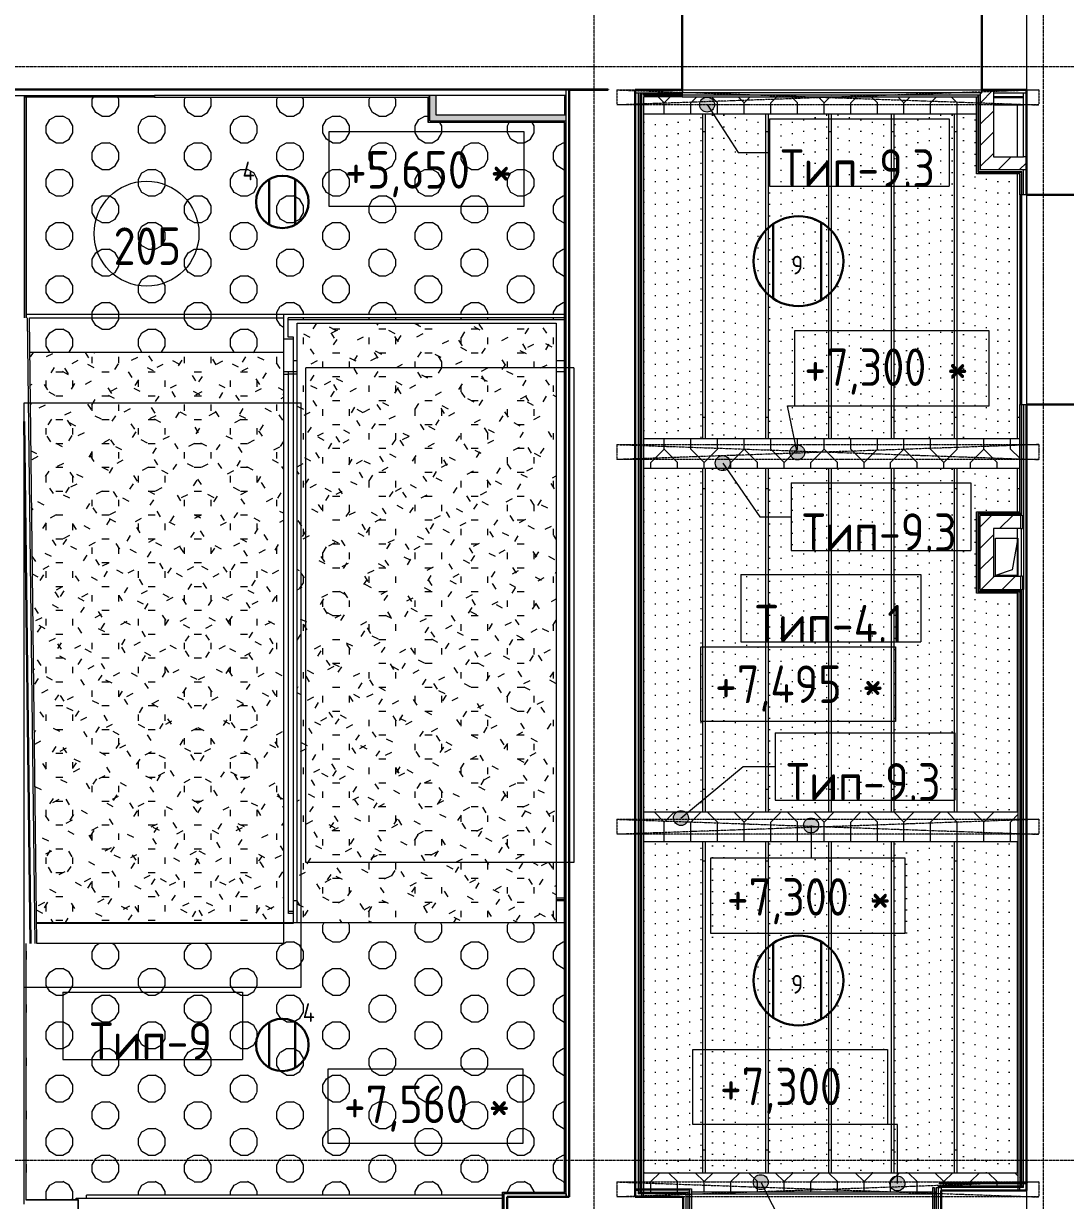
# Model space of a CAD drawing. Header units: millimetres. Extents: x -10474 to 67905, y -3824 to 44223.
# Drawn here: x 42040 to 48995, y 12676 to 20531 of the extents above; entities that cross this region are included whole.
import ezdxf

# ---------------------------------------------------------------- set-up
doc = ezdxf.new("R2010")
doc.units = ezdxf.units.MM
for name, pattern in [('ADSK_Линия сетки', [25, 20, -2.5, 0, -2.5]), ('ADSK_Сверху', [4.5, 3, -1.5]), ('ADSK_Штрих_ш3 п1_5', [4.5, 3, -1.5]), ('ADSK_Штрихпунктирная 2 точки_ш15 п1_5 п1_5 п1_5', [19.5, 15, -1.5, 0, -1.5, 0, -1.5])]:
    doc.linetypes.add(name, pattern=pattern)
for name, color, linetype, lineweight in [('Аннотация', 7, 'Continuous', 20), ('Каркас', 7, 'Continuous', 18), ('Лестницы', 7, 'Continuous', 9), ('Марки', 7, 'Continuous', 20), ('Марки помещений', 7, 'Continuous', 20), ('Обобщенные модели', 7, 'Continuous', 18), ('Оси', 7, 'Continuous', 9), ('Отметки', 7, 'Continuous', 9), ('Перекрытие', 7, 'Continuous', 18), ('Потолки', 7, 'Continuous', 9), ('Потолки штриховка', 7, 'Continuous', 9), ('Стены внутренние', 7, 'Continuous', 18), ('Стены наружные', 7, 'Continuous', 18), ('Стены несущие', 7, 'Continuous', 30), ('Стены отделка', 7, 'Continuous', 30), ('Стены штриховка', 7, 'Continuous', 9)]:
    doc.layers.add(name, color=color, linetype=linetype, lineweight=lineweight)
doc.layers.add('Линии', color=7, linetype='Continuous', lineweight=9, true_color=0x00a600)
doc.styles.add('GOST Common_1', font='GOST_Common.ttf', dxfattribs={"width": 0.9, "height": 250})
doc.styles.add('GOST Common_2', font='GOST_Common.ttf', dxfattribs={"width": 0.9, "height": 250})
doc.styles.add('GOST Common_4', font='GOST_Common.ttf', dxfattribs={"width": 0.9, "height": 125})
doc.styles.add('GOST Common_B', font='', dxfattribs={"width": 0.9, "height": 250})
doc.styles.get('GOST Common_B').set_extended_font_data('GOST Common', bold=True)
pattern_1 = [(0, (65.08, 0), (0, 177.8), [47.641, -260.317]), (60, (153.98, 23.82), (-153.9793, 88.9), [47.641, -260.317]), (120, (177.8, 112.72), (-153.9793, -88.9), [47.641, -260.317]), (30, (112.72, 0), (-0.0002, 355.6003), [47.641, -307.959]), (30, (23.82, 153.98), (-0.0002, 355.6003), [47.641, -307.959]), (150, (65.08, 0), (-307.9588, -177.8003), [47.641, -307.959]), (150, (153.98, 153.98), (-307.9588, -177.8003), [47.641, -307.959]), (90, (177.8, 65.08), (-307.959, 177.8), [47.641, -307.959]), (90, (0, 65.08), (-307.959, 177.8), [47.641, -307.959])]
pattern_2 = [(90, (88.9, 88.9), (-88.9, 266.7), [177.8, -355.6]), (135, (177.8, 0), (-266.7002, -266.7002), [125.724, -251.447]), (45, (177.8, 0), (-266.7002, 266.7002), [125.724, -251.447]), (45, (88.9, 266.7), (-266.7002, 266.7002), [125.724, -251.447]), (135, (266.7, 266.7), (-266.7002, -266.7002), [125.724, -251.447])]
pattern_3 = [(45, (0, 0), (-70.71068, 70.71068), [])]

# ---------------------------------------------------------------- blocks, each defined once
blk = doc.blocks.new('Типовая двутавровая балка _АСТО 20-93_ Балки - 100х200Н Б-12-V18-План потолков 2-го этажа')
at = {"layer": 'Каркас'}
for p, q in [((1296.8, 3.5), (1095.9, 3.5)), ((1296.8, -3.5), (1095.9, -3.5))]:
    blk.add_line(p, q, dxfattribs=at)
at = {"layer": 'Каркас', "color": 8, "linetype": 'ADSK_Штрих_ш3 п1_5', "lineweight": 9, "true_color": 0x808080}
blk.add_line((1095.9, -50), (1296.8, -50), dxfattribs=at)
blk = doc.blocks.new('Типовая двутавровая балка _АСТО 20-93_ Балки - 100х200Н Б-12-V19-План потолков 2-го этажа')
at = {"layer": 'Каркас', "color": 8, "linetype": 'ADSK_Штрих_ш3 п1_5', "lineweight": 9, "true_color": 0x808080}
for p, q in [((-942.8, -50), (-929.8, -50)), ((-919.8, -50), (691.8, -50)), ((701.8, -50), (715, -50))]:
    blk.add_line(p, q, dxfattribs=at)
blk = doc.blocks.new('GM_Отверстие прямоугольное _в плите_ - Отверстие-V26-План потолков 2-го этажа')
at = {"layer": 'Обобщенные модели'}
for p, q in [((-75, -125), (-75, 125)), ((-75, 125), (75, 125)), ((-75, -125), (-75, 125)), ((-75, 125), (-69.6, 125)), ((-75, -125), (-37.5, 87.5)), ((-37.5, 87.5), (75, 125)), ((75, 125), (75, -125)), ((75, -125), (-75, -125)), ((-69.6, -125), (-75, -125))]:
    blk.add_line(p, q, dxfattribs=at)
blk = doc.blocks.new('ADSK_Марка_Помещение_ОдноЗначение - Номер-159740-План потолков 2-го этажа')
at = {"layer": 'Марки помещений'}
blk.add_circle((0, 0), 3.5, dxfattribs=at)
blk = doc.blocks.new('ADSK_Марка_Потолок - ADSK_Марка и Смещение от уровня-155896-План потолков 2-го этажа')
at = {"layer": 'Марки'}
for p, q in [((-6, 4.5), (-6, 0)), ((-6, 4.5), (6, 4.5)), ((6, 4.5), (6, 0)), ((-6, 0), (6, 0))]:
    blk.add_line(p, q, dxfattribs=at)
blk = doc.blocks.new('Высотные отметки - Рамка-12095-План потолков 2-го этажа')
at = {"layer": 'Аннотация'}
for p, q in [((-6.5, 0), (-6.5, 5)), ((-6.5, 5), (6.5, 5)), ((6.5, 5), (6.5, 0)), ((6.5, 0), (-6.5, 0))]:
    blk.add_line(p, q, dxfattribs=at)

msp = doc.modelspace()

# ---------------------------------------------------------------- hatches: boundary and pattern name
at = {"layer": 'Марки'}
h = msp.add_hatch(color=256, dxfattribs=at)
edge = h.paths.add_edge_path()
edge.add_arc((46602.875, 19990.362), 50, 0, 360)
h = msp.add_hatch(color=256, dxfattribs=at)
edge = h.paths.add_edge_path()
edge.add_arc((46707.439, 17597.41), 50, 0, 360)
h = msp.add_hatch(color=256, dxfattribs=at)
edge = h.paths.add_edge_path()
edge.add_arc((46428.463, 15228.8), 50, 0, 360)
h = msp.add_hatch(color=256, dxfattribs=at)
edge = h.paths.add_edge_path()
edge.add_arc((46961.202, 12798.517), 50, 0, 360)
at = {"layer": 'Отметки'}
h = msp.add_hatch(color=256, dxfattribs=at)
edge = h.paths.add_edge_path()
edge.add_arc((47205.213, 17669.418), 50, 0, 360)
h = msp.add_hatch(color=256, dxfattribs=at)
edge = h.paths.add_edge_path()
edge.add_arc((47297.365, 15178.915), 50, 0, 360)
h = msp.add_hatch(color=256, dxfattribs=at)
edge = h.paths.add_edge_path()
edge.add_arc((47873.158, 12789.98), 50, 0, 360)
at = {"layer": 'Потолки штриховка', "lineweight": 18}
h = msp.add_hatch(dxfattribs=at)
h.set_pattern_fill('FP_36', color=256, style=0, pattern_type=2)
h.set_pattern_definition(pattern_1)
h.paths.add_polyline_path([(42226.435, 18335.869), (43775, 18335.869), (43775, 18567.785), (42078.739, 18567.609), (42081.506, 18335.869), (42128.604, 18335.869)])
h.paths.add_polyline_path([(45465.947, 18553.901), (45651.189, 18553.901), (45651.189, 18567.785), (43805.613, 18567.785), (43805.613, 18553.901), (45201.223, 18553.901)])
h.paths.add_polyline_path([(43865.613, 18590.349), (45651.189, 18590.349), (45651.189, 19869.818), (44741.22, 19869.818), (44741.22, 20039.318), (42057, 20039.318), (42057, 18590.349), (43775, 18590.349)])
h = msp.add_hatch(dxfattribs=at)
h.set_pattern_fill('FP_48', color=256, style=0, pattern_type=2)
h.set_pattern_definition(pattern_2)
h.paths.add_polyline_path([(48252.62, 19926.15), (48401.064, 19926.15), (48401.064, 20043.15), (46178.189, 20043.15), (46178.189, 19926.15), (48092.161, 19926.15)])
h.paths.add_polyline_path([(48411.064, 19926.15), (48414.064, 19926.15), (48414.064, 20056.15), (46178.189, 20056.15), (46178.189, 20053.15), (48411.064, 20053.15), (48411.064, 19988.15)])
h.paths.add_polyline_path([(46155.189, 19926.15), (46168.189, 19926.15), (46168.189, 20056.15), (46155.189, 20056.15), (46155.189, 19985.794)])
h = msp.add_hatch(dxfattribs=at)
h.set_pattern_fill('FP_28', color=256, style=0, pattern_type=2)
h.set_pattern_definition([(0, (0, 762), (762, 76.2), [7.62, -373.38, 7.62, -373.38]), (0, (76.2, 91.44), (762, 76.2), [7.62, -220.98, 7.62, -525.78]), (0, (152.4, 106.68), (762, 76.2), [7.62, -68.58, 7.62, -678.18]), (0, (457.2, 60.96), (762, 76.2), [7.62, -220.98, 7.62, -525.78]), (0, (533.4, 45.72), (762, 76.2), [7.62, -68.58, 7.62, -678.18])])
h.paths.add_polyline_path([(46155.189, 12861.671), (46168.189, 12861.671), (46168.189, 15070.342), (46155.189, 15070.342), (46155.189, 12939.108)])
h.paths.add_polyline_path([(46178.189, 12861.671), (48680, 12861.671), (48680, 15070.342), (46178.189, 15070.342), (46178.189, 12939.108)])
h.paths.add_polyline_path([(48690, 12861.671), (48703, 12861.671), (48703, 15070.342), (48690, 15070.342), (48690, 12939.108)])
h.paths.add_polyline_path([(47012.62, 15270.342), (48680, 15270.342), (48680, 16729.15), (48401.064, 16729.15), (48401.064, 17273.15), (48690, 17273.15), (48690, 17561.342), (46178.189, 17561.342), (46178.189, 15270.342), (46992.62, 15270.342)])
h.paths.add_polyline_path([(48703, 16742.15), (48705, 16744.15), (48703, 16744.15)])
h.paths.add_polyline_path([(48690, 15270.342), (48703, 15270.342), (48703, 16742.15), (48416.064, 16742.15), (48416.064, 16744.15), (48414.064, 16744.15), (48414.064, 17258.15), (48416.064, 17258.15), (48416.325, 17260.15), (48703, 17260.15), (48703, 17561.342), (48700, 17561.342), (48700, 17263.15), (48411.064, 17263.15), (48411.064, 16739.15), (48690, 16739.15), (48690, 15353.054)])
h.paths.add_polyline_path([(46155.189, 15270.342), (46168.189, 15270.342), (46168.189, 17561.342), (46155.189, 17561.342), (46155.189, 15491.834)])
h.paths.add_polyline_path([(48705, 17258.15), (48705, 17260.15), (48703, 17260.15), (48704.973, 17258.178)])
h.paths.add_polyline_path([(47432.62, 17761.342), (48690, 17761.342), (48690, 19529.15), (48401.064, 19529.15), (48401.064, 19926.15), (46178.189, 19926.15), (46178.189, 17761.342), (47412.62, 17761.342)])
h.paths.add_polyline_path([(46155.189, 17761.342), (46168.189, 17761.342), (46168.189, 19926.15), (46155.189, 19926.15), (46155.189, 18555.106)])
h.paths.add_polyline_path([(48700, 17761.342), (48703, 17761.342), (48703, 19542.15), (48414.064, 19542.15), (48414.064, 19926.15), (48411.064, 19926.15), (48411.064, 19539.15), (48700, 19539.15), (48700, 17802.597)])
h = msp.add_hatch(dxfattribs=at)
h.set_pattern_fill('FP_36', color=256, style=0, pattern_type=2)
h.set_pattern_definition(pattern_1)
h.paths.add_polyline_path([(43484.887, 18567.785), (43775, 18567.785), (43775, 18590.349), (42057, 18590.349), (42057, 18567.785), (42310.286, 18567.785)])
h = msp.add_hatch(dxfattribs=at)
h.set_pattern_fill('FP_40', color=256, style=0, pattern_type=2)
h.set_pattern_definition([(0, (65.08, 4304.58), (0, 159.423), [47.641, -260.317]), (57.222, (153.98, 4325.94), (-136.28466, 107.19226), [44, -240.42]), (122.778, (177.8, 4405.65), (-136.28466, -107.19226), [44, -240.42]), (27.37, (112.72, 4304.58), (47.6087, 343.4933), [46.459, -300.318]), (27.37, (23.82, 4442.64), (47.6087, 343.4933), [46.459, -300.318]), (152.63, (65.08, 4304.58), (-260.3488, -184.0678), [46.459, -300.318]), (152.63, (153.98, 4442.64), (-260.3488, -184.0678), [46.459, -300.318]), (90, (177.8, 4362.93), (-307.959, 159.423), [42.717, -276.128]), (90, (0, 4362.93), (-307.959, 159.423), [42.717, -276.128])])
h.paths.add_polyline_path([(45236.396, 14531.183), (45595.613, 14531.183), (45595.613, 18531.318), (43865.613, 18531.318), (43865.613, 14531.183), (45201.223, 14531.183)])
h = msp.add_hatch(dxfattribs=at)
h.set_pattern_fill('FP_37', color=256, style=0, pattern_type=2)
h.set_pattern_definition([(0, (65.08, 1339.7), (0, 159.119), [47.641, -260.317]), (57.173, (153.98, 1361.01), (-135.96126, 107.48896), [43.941, -240.097]), (122.827, (177.8, 1440.57), (-135.96126, -107.48896), [43.941, -240.097]), (27.325, (112.72, 1339.7), (48.3924, 343.243), [46.441, -300.197]), (27.325, (23.82, 1477.5), (48.3924, 343.243), [46.441, -300.197]), (152.675, (65.08, 1339.7), (-259.5658, -184.1237), [46.441, -300.197]), (152.675, (153.98, 1477.5), (-259.5658, -184.1237), [46.441, -300.197]), (90, (177.8, 1397.94), (-307.959, 159.119), [42.636, -275.603]), (90, (0, 1397.94), (-307.959, 159.119), [42.636, -275.603])])
h.paths.add_polyline_path([(42126.923, 14531.183), (43775, 14531.183), (43775, 18335.869), (42081.506, 18335.869), (42126.604, 14557.904)])
h = msp.add_hatch(dxfattribs=at)
h.set_pattern_fill('FP_48', color=256, style=0, pattern_type=2)
h.set_pattern_definition(pattern_2)
h.paths.add_polyline_path([(48171.875, 17561.342), (48690, 17561.342), (48690, 17761.342), (46178.189, 17761.342), (46178.189, 17561.342), (48092.161, 17561.342)])
h.paths.add_polyline_path([(46155.189, 17561.342), (46168.189, 17561.342), (46168.189, 17761.342), (46155.189, 17761.342), (46155.189, 17606.836)])
h.paths.add_polyline_path([(48700, 17561.342), (48703, 17561.342), (48703, 17761.342), (48700, 17761.342), (48700, 17592.487)])
h = msp.add_hatch(dxfattribs=at)
h.set_pattern_fill('FP_48', color=256, style=0, pattern_type=2)
h.set_pattern_definition(pattern_2)
h.paths.add_polyline_path([(48092.161, 15070.342), (48680, 15070.342), (48680, 15270.342), (46178.189, 15270.342), (46178.189, 15070.342), (47861.863, 15070.342)])
h.paths.add_polyline_path([(48703, 15070.342), (48703, 15270.342), (48690, 15270.342), (48690, 15070.342)])
h.paths.add_polyline_path([(46155.189, 15070.342), (46168.189, 15070.342), (46168.189, 15270.342), (46155.189, 15270.342), (46155.189, 15120.342)])
h = msp.add_hatch(dxfattribs=at)
h.set_pattern_fill('FP_36', color=256, style=0, pattern_type=2)
h.set_pattern_definition(pattern_1)
h.paths.add_polyline_path([(42057, 12682.656), (42392.063, 12682.656), (42392.063, 12690.656), (42460, 12690.656), (42460, 12710.656), (45236.396, 12710.656), (45236.396, 12731.671), (45651.189, 12731.671), (45651.189, 14531.183), (42126.923, 14531.183), (42126.969, 14527.319), (43775, 14527.319), (43775, 14390.349), (42057, 14390.349), (42057, 12694.246)])
h = msp.add_hatch(dxfattribs=at)
h.set_pattern_fill('FP_48', color=256, style=0, pattern_type=2)
h.set_pattern_definition(pattern_2)
h.paths.add_polyline_path([(46443.396, 12731.671), (46488.396, 12731.762), (46488.396, 12744.671), (46178.189, 12744.671), (46178.189, 12731.671), (46285.325, 12731.671)])
h.paths.add_polyline_path([(46168.189, 12731.671), (46168.189, 12744.671), (46155.189, 12744.671), (46155.189, 12731.671), (46162.432, 12731.671)])
h.paths.add_polyline_path([(48120, 12731.671), (48133, 12731.671), (48133, 12761.921), (48145, 12761.921), (48145, 12773.921), (48680, 12773.921), (48680, 12786.921), (48155, 12786.921), (48155, 12796.921), (48680, 12796.921), (48680, 12861.671), (46178.189, 12861.671), (46178.189, 12754.671), (46498.396, 12754.671), (46498.396, 12731.671), (48110, 12731.671), (48110, 12761.921), (48120, 12761.921), (48120, 12741.342)])
h.paths.add_polyline_path([(46168.189, 12754.671), (46168.189, 12861.671), (46155.189, 12861.671), (46155.189, 12754.671)])
h.paths.add_polyline_path([(48690, 12773.921), (48703, 12773.921), (48703, 12786.921), (48690, 12786.921), (48690, 12783.176)])
h.paths.add_polyline_path([(48703, 12796.921), (48703, 12861.671), (48690, 12861.671), (48690, 12796.921)])
at = {"layer": 'Стены внутренние'}
for points in [[(44761.153, 19921.818), (44793.22, 19921.818), (44793.22, 20051.318), (44753.22, 20050.457), (44753.22, 19921.818)], [(45462.853, 19881.818), (45657.637, 19881.818), (45657.637, 19921.818), (44753.22, 19921.818), (44753.22, 19881.818), (45201.223, 19881.818)], [(45659.273, 19881.818), (45663.189, 19881.818), (45663.189, 19921.818), (45657.637, 19921.818), (45657.637, 19881.818)]]:
    msp.add_hatch(color=256, dxfattribs=at).paths.add_polyline_path(points)
at = {"layer": 'Стены внутренние', "lineweight": 9, "true_color": 0x005b00}
h = msp.add_hatch(dxfattribs=at)
h.set_pattern_fill('FP_5', color=98, style=0, pattern_type=2)
h.set_pattern_definition(pattern_3)
h.paths.add_polyline_path([(48426.064, 19554.15), (48514.064, 19554.15), (48514.064, 20088.15), (48437.5, 20088.15), (48437.5, 20068.15), (48426.064, 20068.15), (48426.064, 19576.197)])
h = msp.add_hatch(dxfattribs=at)
h.set_pattern_fill('FP_5', color=98, style=0, pattern_type=2)
h.set_pattern_definition(pattern_3)
h.paths.add_polyline_path([(48735, 19554.15), (48735, 19642.15), (48514.064, 19642.15), (48514.064, 19554.15), (48734.262, 19554.15)])
h = msp.add_hatch(dxfattribs=at)
h.set_pattern_fill('FP_5', color=98, style=0, pattern_type=2)
h.set_pattern_definition(pattern_3)
h.paths.add_polyline_path([(48514.064, 16754.15), (48514.064, 17248.15), (48426.064, 17248.15), (48426.064, 16754.15), (48453.528, 16754.15)])
h = msp.add_hatch(dxfattribs=at)
h.set_pattern_fill('FP_5', color=98, style=0, pattern_type=2)
h.set_pattern_definition(pattern_3)
h.paths.add_polyline_path([(48672.62, 17160.15), (48695, 17160.15), (48695, 17248.15), (48514.064, 17248.15), (48514.064, 17160.15)])
h = msp.add_hatch(dxfattribs=at)
h.set_pattern_fill('FP_5', color=98, style=0, pattern_type=2)
h.set_pattern_definition(pattern_3)
h.paths.add_polyline_path([(48695, 16754.15), (48695, 16842.15), (48514.064, 16842.15), (48514.064, 16754.15), (48687.096, 16754.15)])

# ---------------------------------------------------------------- linework, layer by layer
at = {"layer": 'Каркас', "color": 8, "linetype": 'ADSK_Штрих_ш3 п1_5', "lineweight": 9, "true_color": 0x808080}
for p, q in [((48672.62, 19988.15), (48672.62, 19642.15)), ((46572.62, 19926.15), (46572.62, 17761.342)), ((46592.62, 17761.342), (46592.62, 19926.15)), ((46992.62, 19926.15), (46992.62, 17761.342)), ((47012.62, 17761.342), (47012.62, 19926.15)), ((47412.62, 19926.15), (47412.62, 17761.342)), ((47432.62, 17761.342), (47432.62, 19926.15)), ((47832.62, 19926.15), (47832.62, 17761.342)), ((47852.62, 17761.342), (47852.62, 19926.15)), ((48252.62, 19926.15), (48252.62, 17761.342)), ((48272.62, 17761.342), (48272.62, 19926.15)), ((48672.62, 19542.15), (48672.62, 19539.15)), ((48672.62, 19529.15), (48672.62, 17761.342)), ((46572.62, 17561.342), (46572.62, 15270.342)), ((46592.62, 15270.342), (46592.62, 17561.342)), ((46992.62, 17561.342), (46992.62, 15270.342)), ((47012.62, 15270.342), (47012.62, 17561.342)), ((47412.62, 17561.342), (47412.62, 15270.342)), ((47432.62, 15270.342), (47432.62, 17561.342)), ((47832.62, 17561.342), (47832.62, 15270.342)), ((47852.62, 15270.342), (47852.62, 17561.342)), ((48252.62, 17561.342), (48252.62, 15270.342)), ((48272.62, 15270.342), (48272.62, 17561.342)), ((48672.62, 17561.342), (48672.62, 17273.15)), ((48672.62, 17263.15), (48672.62, 17259.939)), ((48672.62, 17160.15), (48672.62, 16842.15)), ((48672.62, 16742.362), (48672.62, 16739.15)), ((48672.62, 16729.15), (48672.62, 15270.342)), ((46572.62, 15070.342), (46572.62, 12861.671)), ((46592.62, 12861.671), (46592.62, 15070.342)), ((46992.62, 15070.342), (46992.62, 12861.671)), ((47012.62, 12861.671), (47012.62, 15070.342)), ((47412.62, 15070.342), (47412.62, 12861.671)), ((47432.62, 12861.671), (47432.62, 15070.342)), ((47832.62, 15070.342), (47832.62, 12861.671)), ((47852.62, 12861.671), (47852.62, 15070.342)), ((48252.62, 15070.342), (48252.62, 12861.671)), ((48272.62, 12861.671), (48272.62, 15070.342)), ((48672.62, 15070.342), (48672.62, 12861.671))]:
    msp.add_line(p, q, dxfattribs=at)
at = {"layer": 'Лестницы', "linetype": 'ADSK_Сверху'}
for p, q in [((43775, 18427.319), (43842.576, 18427.319)), ((43842.576, 14527.319), (43842.576, 18399.123)), ((45713.189, 18232.81), (43923.189, 18232.81)), ((43923.189, 18232.81), (43923.189, 14932.81)), ((45713.189, 18232.81), (45713.189, 14932.81)), ((43775, 18191.006), (43805.613, 18191.006)), ((43805.613, 18206.006), (43805.613, 14606.006)), ((43865.613, 18191.006), (43805.613, 18191.006)), ((43805.613, 18191.006), (43805.613, 14591.006)), ((42045, 18000.763), (43892.576, 18000.763)), ((42045, 14100.763), (42045, 18000.763)), ((43892.576, 14100.763), (43892.576, 18000.763)), ((45713.189, 14932.81), (43923.189, 14932.81)), ((45651.189, 14694.262), (45595.613, 14694.262)), ((43842.576, 14606.006), (43805.613, 14606.006)), ((43842.576, 14591.006), (43805.613, 14591.006)), ((43775, 14527.319), (43842.576, 14527.319)), ((42045, 14100.763), (43892.576, 14100.763))]:
    msp.add_line(p, q, dxfattribs=at)
at = {"layer": 'Линии', "color": 7, "linetype": 'ADSK_Штрихпунктирная 2 точки_ш15 п1_5 п1_5 п1_5'}
for p, q in [((45999.987, 20088.15), (48818.164, 20088.15)), ((45999.987, 20088.15), (45999.987, 19988.15)), ((45999.987, 20088.15), (48818.164, 19988.15)), ((48818.164, 20088.15), (45999.987, 19988.15)), ((48818.164, 20088.15), (48818.164, 19988.15)), ((48818.164, 19988.15), (45999.987, 19988.15)), ((45999.987, 17721.342), (48818.164, 17721.342)), ((45999.987, 17721.342), (45999.987, 17621.342)), ((45999.987, 17721.342), (48818.164, 17621.342)), ((48818.164, 17721.342), (45999.987, 17621.342)), ((48818.164, 17721.342), (48818.164, 17621.342)), ((48818.164, 17621.342), (45999.987, 17621.342)), ((45999.987, 15220.342), (48818.164, 15220.342)), ((45999.987, 15220.342), (45999.987, 15120.342)), ((45999.987, 15220.342), (48818.164, 15120.342)), ((48818.164, 15220.342), (45999.987, 15120.342)), ((48818.164, 15220.342), (48818.164, 15120.342)), ((48818.164, 15120.342), (45999.987, 15120.342)), ((45999.987, 12799.671), (48818.164, 12799.671)), ((45999.987, 12799.671), (45999.987, 12699.671)), ((45999.987, 12799.671), (48818.164, 12699.671)), ((48818.164, 12799.671), (45999.987, 12699.671)), ((48818.164, 12799.671), (48818.164, 12699.671)), ((48818.164, 12699.671), (45999.987, 12699.671))]:
    msp.add_line(p, q, dxfattribs=at)
at = {"layer": 'Линии', "color": 1, "lineweight": 30, "true_color": 0xff0000}
for p, q in [((43679.094, 19189.669), (43679.094, 19491.725)), ((43854.094, 19188.624), (43854.094, 19492.77)), ((47044.092, 19192.983), (47044.092, 18696.602)), ((47364.092, 18685.841), (47364.092, 19203.745)), ((43679.094, 13563.261), (43679.094, 13865.318)), ((43854.094, 13562.216), (43854.094, 13866.363))]:
    msp.add_line(p, q, dxfattribs=at)
at = {"layer": 'Линии', "color": 5, "lineweight": 30, "true_color": 0x0000ff}
for p, q in [((47044.092, 14392.983), (47044.092, 13896.602)), ((47364.092, 13885.841), (47364.092, 14403.745))]:
    msp.add_line(p, q, dxfattribs=at)
at = {"layer": 'Линии', "color": 1, "lineweight": 30, "true_color": 0xff0000}
for centre, radius in [((43767.499, 19340.697), 175), ((47212.62, 18944.793), 300), ((43767.499, 13714.289), 175)]:
    msp.add_circle(centre, radius, dxfattribs=at)
at = {"layer": 'Линии', "color": 5, "lineweight": 30, "true_color": 0x0000ff}
msp.add_circle((47212.62, 14144.793), 300, dxfattribs=at)
at = {"layer": 'Марки'}
for p, q in [((46602.875, 19990.362), (46811.225, 19669.823)), ((46811.225, 19669.823), (47019.576, 19669.823)), ((46707.439, 17597.41), (46955.693, 17240.012)), ((46955.693, 17240.012), (47164.044, 17240.012)), ((46428.463, 15228.8), (46844.695, 15573.379)), ((46844.695, 15573.379), (47057.521, 15573.379)), ((46961.202, 12798.517), (47419.137, 11909.46))]:
    msp.add_line(p, q, dxfattribs=at)
for centre in [(46602.875, 19990.362), (46707.439, 17597.41), (46428.463, 15228.8), (46961.202, 12798.517)]:
    msp.add_circle(centre, 50, dxfattribs=at)
at = {"layer": 'Оси', "linetype": 'ADSK_Линия сетки'}
for p, q in [((45849.565, -3024.361), (45849.565, 44222.998)), ((48849.565, -3024.361), (48849.565, 44222.998)), ((-9674.401, 20245), (56004.853, 20245)), ((-9674.401, 12945), (56004.853, 12945))]:
    msp.add_line(p, q, dxfattribs=at)
at = {"layer": 'Отметки', "lineweight": 20}
for p, q in [((47139.24, 17980.811), (47835.778, 17980.811)), ((47205.213, 17669.418), (47139.24, 17980.811)), ((47297.365, 15178.915), (47297.365, 14960.375)), ((47297.365, 14960.375), (47275.371, 14960.375)), ((47873.158, 13184.347), (47158.289, 13184.347)), ((47873.158, 12789.98), (47873.158, 13184.347))]:
    msp.add_line(p, q, dxfattribs=at)
at = {"layer": 'Отметки'}
for centre in [(47205.213, 17669.418), (47297.365, 15178.915), (47873.158, 12789.98)]:
    msp.add_circle(centre, 50, dxfattribs=at)
at = {"layer": 'Перекрытие'}
for p, q in [((43805.613, 18437.319), (43805.613, 18553.901)), ((43842.576, 18437.319), (43805.613, 18437.319)), ((43842.576, 18279.262), (43842.576, 18437.319)), ((43865.613, 18279.262), (43842.576, 18279.262)), ((45651.189, 18279.262), (45595.613, 18279.262)), ((43865.613, 18206.006), (43775, 18206.006)), ((45651.189, 18206.006), (45595.613, 18206.006)), ((43842.576, 14531.183), (43842.576, 14679.262)), ((43842.576, 14679.262), (43865.613, 14679.262)), ((45595.613, 14684.262), (45651.189, 14684.262)), ((45595.613, 14679.262), (45651.189, 14679.262)), ((42126.969, 14527.319), (43775, 14527.319)), ((43775, 14527.319), (43775, 14390.349)), ((43775, 14390.349), (42128.604, 14390.349))]:
    msp.add_line(p, q, dxfattribs=at)
at = {"layer": 'Потолки'}
for p, q in [((46168.189, 19926.15), (46155.153, 19926.15)), ((48401.064, 19926.15), (46178.029, 19926.15)), ((48414.064, 19926.15), (48411.064, 19926.15)), ((46168.189, 19809.325), (46155.122, 19809.325)), ((46592.62, 19809.325), (46572.62, 19809.325)), ((47012.62, 19809.325), (46992.62, 19809.325)), ((47432.62, 19809.325), (47412.62, 19809.325)), ((47852.62, 19809.325), (47832.62, 19809.325)), ((48272.62, 19809.325), (48252.62, 19809.325)), ((48414.064, 19542.15), (48414.064, 19544.15)), ((48703, 19542.15), (48414.064, 19542.15)), ((45651.189, 18590.349), (42057, 18590.349)), ((42078.737, 18567.785), (43775, 18567.785)), ((43775, 18590.349), (43775, 14531.183)), ((43805.613, 18553.901), (43805.613, 18567.785)), ((45651.189, 18567.785), (43805.613, 18567.785)), ((45651.189, 18553.901), (43805.613, 18553.901)), ((43865.613, 14531.183), (43865.613, 18531.318)), ((43865.613, 18531.318), (45595.613, 18531.318)), ((45595.613, 18531.318), (45595.613, 14531.183)), ((43775, 18335.869), (42081.506, 18335.869)), ((46157.17, 17761.342), (46157.17, 17904.795)), ((46157.17, 17904.795), (46168.189, 17904.795)), ((46572.62, 17904.795), (46592.62, 17904.795)), ((46992.62, 17904.795), (47012.62, 17904.795)), ((47412.62, 17904.795), (47432.62, 17904.795)), ((47832.62, 17904.795), (47852.62, 17904.795)), ((48252.62, 17904.795), (48272.62, 17904.795)), ((48672.62, 17904.795), (48690, 17904.795)), ((48700, 17904.795), (48703, 17904.795)), ((46155.189, 17761.342), (46168.189, 17761.342)), ((46178.189, 17761.342), (48690, 17761.342)), ((48700, 17761.342), (48703, 17761.342)), ((46168.189, 17561.342), (46155.189, 17561.342)), ((46157.17, 17424.795), (46157.17, 17561.342)), ((48690, 17561.342), (46178.189, 17561.342)), ((48703, 17561.342), (48700, 17561.342)), ((46168.189, 17424.795), (46157.17, 17424.795)), ((46592.62, 17424.795), (46572.62, 17424.795)), ((47012.62, 17424.795), (46992.62, 17424.795)), ((47432.62, 17424.795), (47412.62, 17424.795)), ((47852.62, 17424.795), (47832.62, 17424.795)), ((48272.62, 17424.795), (48252.62, 17424.795)), ((48690, 17424.795), (48672.62, 17424.795)), ((48703, 17424.795), (48700, 17424.795)), ((46157.17, 15270.342), (46157.17, 15420.804)), ((46157.17, 15420.804), (46168.189, 15420.804)), ((46572.62, 15420.804), (46592.62, 15420.804)), ((46992.62, 15420.804), (47012.62, 15420.804)), ((47412.62, 15420.804), (47432.62, 15420.804)), ((47832.62, 15420.804), (47852.62, 15420.804)), ((48252.62, 15420.804), (48272.62, 15420.804)), ((48672.62, 15420.804), (48680, 15420.804)), ((48690, 15420.804), (48703, 15420.804)), ((46155.189, 15270.342), (46168.189, 15270.342)), ((46178.189, 15270.342), (48680, 15270.342)), ((48690, 15270.342), (48703, 15270.342)), ((46168.189, 15070.342), (46155.189, 15070.342)), ((46157.17, 14940.804), (46157.17, 15070.342)), ((48680, 15070.342), (46178.189, 15070.342)), ((48703, 15070.342), (48690, 15070.342)), ((46168.189, 14940.804), (46157.17, 14940.804)), ((46592.62, 14940.804), (46572.62, 14940.804)), ((47012.62, 14940.804), (46992.62, 14940.804)), ((47432.62, 14940.804), (47412.62, 14940.804)), ((47852.62, 14940.804), (47832.62, 14940.804)), ((48272.62, 14940.804), (48252.62, 14940.804)), ((48680, 14940.804), (48672.62, 14940.804)), ((48703, 14940.804), (48690, 14940.804)), ((42126.923, 14531.183), (45651.189, 14531.183)), ((46155.189, 13013.176), (46168.189, 13013.176)), ((46572.62, 13013.176), (46592.62, 13013.176)), ((46992.62, 13013.176), (47012.62, 13013.176)), ((47412.62, 13013.176), (47432.62, 13013.176)), ((47832.62, 13013.176), (47852.62, 13013.176)), ((48252.62, 13013.176), (48272.62, 13013.176)), ((48672.62, 13013.176), (48680, 13013.176)), ((48690, 13013.176), (48703, 13013.176)), ((46155.189, 12861.671), (46168.383, 12861.671)), ((46178.189, 12861.671), (48680, 12861.671)), ((48690, 12861.671), (48703, 12861.671)), ((46488.621, 12731.671), (46473.396, 12731.671)), ((48110, 12731.671), (46498.396, 12731.671)), ((48133.11, 12731.671), (48120, 12731.671))]:
    msp.add_line(p, q, dxfattribs=at)
at = {"layer": 'Стены внутренние'}
for p, q in [((46437.5, 20088.15), (48437.5, 20088.15)), ((48411.064, 20053.15), (46437.5, 20053.15)), ((46437.5, 20043.15), (48401.064, 20043.15)), ((48411.064, 20053.15), (48411.064, 20043.15)), ((48690, 19387.815), (48690, 17987.815)), ((48700, 17987.815), (48700, 19387.815)), ((48735, 19387.815), (48735, 17987.815)), ((48709.096, 17248.15), (48709.096, 17160.15)), ((48695, 17160.15), (48709.096, 17160.15)), ((48699.096, 17160.15), (48699.096, 16842.15)), ((48709.096, 16842.15), (48695, 16842.15)), ((48709.096, 16842.15), (48709.096, 16754.15)), ((42392.063, 12682.656), (42392.063, 12690.656)), ((42392.063, 12690.656), (45236.396, 12690.656)), ((45236.396, 12710.656), (42460, 12710.656)), ((42460, 12690.656), (42460, 12710.656))]:
    msp.add_line(p, q, dxfattribs=at)
at = {"layer": 'Стены наружные'}
for p, q in [((44753.22, 20051.318), (42913.22, 20051.318)), ((42913.22, 20039.318), (44741.22, 20039.318)), ((45651.189, 20045.318), (45651.189, 19921.818)), ((45663.189, 20045.318), (45651.189, 20045.318)), ((48426.064, 20068.15), (46437.5, 20068.15)), ((46437.5, 20056.15), (48414.064, 20056.15)), ((48703, 19387.815), (48703, 17987.815))]:
    msp.add_line(p, q, dxfattribs=at)
at = {"layer": 'Стены несущие'}
for p, q in [((46437.5, 20598.15), (46437.5, 20088.15)), ((48437.5, 20088.15), (48437.5, 20598.15)), ((41965, 20091.318), (45941.854, 20091.318)), ((45683.189, 12699.671), (45683.189, 20088.15)), ((45683.189, 20088.15), (45941.854, 20088.15)), ((45941.854, 20088.15), (45941.854, 20091.318)), ((46437.5, 20088.15), (46123.189, 20088.15)), ((46123.189, 20088.15), (46123.189, 12699.671)), ((48735, 20088.15), (48437.5, 20088.15)), ((48735, 19387.815), (48735, 20088.15)), ((49115, 19387.815), (48735, 19387.815)), ((48735, 12741.921), (48735, 17987.815)), ((48735, 17987.815), (49115, 17987.815)), ((42086.601, 14390.349), (42045, 17875.339)), ((48165, 12231.921), (48165, 12741.921)), ((48165, 12741.921), (48735, 12741.921)), ((45268.396, 12219.671), (45268.396, 12699.671)), ((45268.396, 12699.671), (45683.189, 12699.671)), ((46123.189, 12699.671), (46443.396, 12699.671)), ((46443.396, 12699.671), (46443.396, 12219.671))]:
    msp.add_line(p, q, dxfattribs=at)
at = {"layer": 'Стены отделка', "lineweight": 9}
for p, q in [((41965, 20051.318), (42913.22, 20051.318)), ((42045, 20051.318), (42045, 18567.785)), ((42913.22, 20039.318), (42057, 20039.318)), ((42057, 20039.318), (42057, 18567.785)), ((42913.22, 20051.318), (42913.22, 20039.318)), ((44741.22, 19869.818), (44741.22, 20039.318)), ((44753.22, 20039.318), (44741.22, 20039.318)), ((45663.189, 20051.318), (44753.22, 20051.318)), ((44753.22, 19881.818), (44753.22, 20051.318)), ((44793.22, 20051.318), (44793.22, 19921.818)), ((45663.189, 12699.671), (45663.189, 20091.318)), ((45663.189, 20091.318), (45683.189, 20091.318)), ((45683.189, 20091.318), (45683.189, 20088.15)), ((46123.189, 20068.15), (46153.189, 20068.15)), ((46155.189, 20056.15), (46155.189, 12719.671)), ((46168.189, 20056.15), (46155.189, 20056.15)), ((46168.189, 12719.671), (46168.189, 20056.15)), ((46437.5, 20056.15), (46178.189, 20056.15)), ((46178.189, 20056.15), (46178.189, 20053.15)), ((46178.189, 20053.15), (46437.5, 20053.15)), ((46178.189, 20043.15), (46178.189, 12719.671)), ((46437.5, 20043.15), (46178.189, 20043.15)), ((46437.5, 20088.15), (46437.5, 20056.15)), ((46437.5, 20053.15), (46437.5, 20043.15)), ((48401.064, 19529.15), (48401.064, 20043.15)), ((48401.064, 20043.15), (48411.064, 20043.15)), ((48411.064, 20043.15), (48411.064, 19539.15)), ((48414.064, 19544.15), (48414.064, 20056.15)), ((48414.064, 20056.15), (48426.064, 20056.15)), ((48426.064, 20068.15), (48437.5, 20068.15)), ((48426.064, 20068.15), (48426.064, 19554.15)), ((48437.5, 20068.15), (48437.5, 20088.15)), ((48514.064, 20068.15), (48735, 20068.15)), ((48514.064, 20068.15), (48514.064, 19642.15)), ((48715, 19642.15), (48715, 20068.15)), ((44753.22, 19881.818), (45663.189, 19881.818)), ((44793.22, 19921.818), (45663.189, 19921.818)), ((45651.189, 19869.818), (44741.22, 19869.818)), ((45651.189, 12731.671), (45651.189, 19869.818)), ((48514.064, 19642.15), (48715, 19642.15)), ((48690, 19529.15), (48401.064, 19529.15)), ((48411.064, 19539.15), (48700, 19539.15)), ((48715, 19554.15), (48426.064, 19554.15)), ((48690, 19387.815), (48690, 19529.15)), ((48700, 19539.15), (48700, 19387.815)), ((48703, 19387.815), (48703, 19542.15)), ((48700, 19387.815), (48690, 19387.815)), ((48735, 19387.815), (48703, 19387.815)), ((42116.603, 14390.349), (42066.736, 18567.785)), ((42128.604, 14390.349), (42078.737, 18567.785)), ((48690, 17273.15), (48690, 17987.815)), ((48690, 17987.815), (48700, 17987.815)), ((48700, 17987.815), (48700, 17263.15)), ((48703, 17987.815), (48735, 17987.815)), ((48703, 17260.15), (48703, 17987.815)), ((48401.064, 17273.15), (48690, 17273.15)), ((48401.064, 16729.15), (48401.064, 17273.15)), ((48700, 17263.15), (48411.064, 17263.15)), ((48411.064, 17263.15), (48411.064, 16739.15)), ((48414.064, 16744.15), (48414.064, 17258.15)), ((48416.064, 17260.15), (48703, 17260.15)), ((48426.064, 16754.15), (48426.064, 17248.15)), ((48715, 17248.15), (48426.064, 17248.15)), ((48695, 17248.15), (48695, 17160.15)), ((48715, 17260.15), (48715, 16754.15)), ((48514.064, 17160.15), (48514.064, 16842.15)), ((48695, 17160.15), (48514.064, 17160.15)), ((48514.064, 16842.15), (48695, 16842.15)), ((48695, 16842.15), (48695, 16754.15)), ((48411.064, 16739.15), (48690, 16739.15)), ((48703, 16742.15), (48414.064, 16742.15)), ((48426.064, 16754.15), (48715, 16754.15)), ((48690, 16739.15), (48690, 12761.921)), ((48703, 12761.921), (48703, 16742.15)), ((48680, 16729.15), (48401.064, 16729.15)), ((48680, 12761.921), (48680, 16729.15)), ((42045, 12650.656), (42045, 14390.349)), ((42057, 12682.656), (42057, 14390.349)), ((45236.396, 12731.671), (45651.189, 12731.671)), ((45236.396, 12362.656), (45236.396, 12731.671)), ((46143.189, 12754.671), (46498.396, 12754.671)), ((46488.396, 12744.671), (46143.189, 12744.671)), ((46143.189, 12731.671), (46473.396, 12731.671)), ((46475.396, 12729.671), (46475.396, 12180.656)), ((46488.396, 12165.656), (46488.396, 12744.671)), ((46498.396, 12754.671), (46498.396, 12155.656)), ((48110, 12176.921), (48110, 12761.921)), ((48110, 12761.921), (48120, 12761.921)), ((48120, 12761.921), (48120, 12186.921)), ((48133, 12201.921), (48133, 12761.921)), ((48133, 12761.921), (48145, 12761.921)), ((48145, 12773.921), (48145, 12211.921)), ((48145, 12773.921), (48715, 12773.921)), ((48155, 12786.921), (48155, 12796.921)), ((48155, 12796.921), (48715, 12796.921)), ((48715, 12786.921), (48155, 12786.921)), ((48165, 12761.921), (48165, 12741.921)), ((48703, 12761.921), (48165, 12761.921)), ((42057, 12682.656), (42402.063, 12682.656)), ((42404.063, 12680.656), (42404.063, 12362.656)), ((45248.396, 12350.656), (45248.396, 12719.671)), ((45663.189, 12719.671), (45248.396, 12719.671)), ((45663.189, 12719.671), (45663.189, 12699.671)), ((46143.189, 12700), (46123.189, 12700)), ((46143.189, 12699.671), (46143.189, 12700)), ((46463.396, 12719.671), (46155.189, 12719.671)), ((46463.396, 12190.656), (46463.396, 12719.671))]:
    msp.add_line(p, q, dxfattribs=at)
at = {"layer": 'Стены штриховка'}
for p, q in [((48735, 20598.15), (48735, 20088.15)), ((42913.22, 20041.318), (42045, 20041.318)), ((42055, 20039.318), (42045, 20039.318)), ((42055, 20039.318), (42055, 18567.785)), ((44743.22, 19869.818), (44743.22, 20039.318)), ((46143.189, 20068.15), (46143.189, 12719.671)), ((46153.189, 20068.15), (46437.5, 20068.15)), ((46153.189, 20058.15), (46153.189, 12719.671)), ((46168.189, 20058.15), (46153.189, 20058.15)), ((46168.189, 20068.15), (46168.189, 20056.15)), ((46178.189, 20068.15), (46178.189, 20056.15)), ((46437.5, 20058.15), (46178.189, 20058.15)), ((48416.064, 19542.15), (48416.064, 20056.15)), ((48514.064, 20088.15), (48514.064, 20068.15)), ((45653.189, 19871.818), (44741.22, 19871.818)), ((45653.189, 12729.671), (45653.189, 19871.818)), ((48735, 19642.15), (48715, 19642.15)), ((48414.064, 19544.15), (48705, 19544.15)), ((48705, 19387.815), (48705, 19544.15)), ((48715, 19387.815), (48715, 19554.15)), ((48735, 19554.15), (48715, 19554.15)), ((42076.737, 18567.785), (42126.604, 14390.349)), ((48705, 17258.15), (48705, 17987.815)), ((48715, 17987.815), (48715, 17260.15)), ((48414.064, 17258.15), (48414.064, 17260.15)), ((48414.064, 17260.15), (48416.064, 17260.15)), ((48414.064, 17258.15), (48705, 17258.15)), ((48416.064, 16742.15), (48416.064, 17260.15)), ((48414.064, 16742.15), (48414.064, 16744.15)), ((48414.064, 16744.15), (48705, 16744.15)), ((48705, 12761.921), (48705, 16744.15)), ((48715, 12761.921), (48715, 16754.15)), ((42055, 14390.349), (42055, 12680.656)), ((45236.396, 12729.671), (45653.189, 12729.671)), ((45238.396, 12350.656), (45238.396, 12731.671)), ((46123.189, 12754.671), (46143.189, 12754.671)), ((46123.189, 12744.671), (46143.189, 12744.671)), ((46143.189, 12729.671), (46475.396, 12729.671)), ((46473.396, 12731.671), (46473.396, 12178.656)), ((46475.396, 12731.671), (46475.396, 12729.671)), ((48135, 12199.921), (48135, 12761.921)), ((48145, 12771.921), (48715, 12771.921)), ((48145, 12761.921), (48165, 12761.921)), ((48680, 12741.921), (48680, 12761.921)), ((48690, 12741.921), (48690, 12761.921)), ((48715, 12761.921), (48703, 12761.921)), ((48735, 12796.921), (48715, 12796.921)), ((48735, 12786.921), (48715, 12786.921)), ((48735, 12741.921), (48735, 12231.921)), ((42055, 12680.656), (42404.063, 12680.656)), ((42402.063, 12682.656), (42402.063, 12360.656)), ((42402.063, 12682.656), (42404.063, 12682.656)), ((42404.063, 12682.656), (42404.063, 12680.656)), ((46155.189, 12719.671), (46143.189, 12719.671)), ((46168.189, 12699.671), (46168.189, 12719.671)), ((46178.189, 12699.671), (46178.189, 12719.671))]:
    msp.add_line(p, q, dxfattribs=at)

# ---------------------------------------------------------------- block references
at = {"layer": 'Каркас', "color": 8, "linetype": 'ADSK_Штрих_ш3 п1_5', "lineweight": 9, "true_color": 0x808080}
for name, p in [('Типовая двутавровая балка _АСТО 20-93_ Балки - 100х200Н Б-12-V18-План потолков 2-го этажа', (47418.164, 20038.15)), ('Типовая двутавровая балка _АСТО 20-93_ Балки - 100х200Н Б-12-V19-План потолков 2-го этажа', (47418.164, 12769.671))]:
    msp.add_blockref(name, p, dxfattribs=at)
at = {"layer": 'Марки', "xscale": 99.99999999999993, "yscale": 99.99999999999993, "zscale": 99.99999999999993}
for p in [(47619.576, 19444.823), (47764.044, 17015.012), (47429.094, 16403.911), (47657.521, 15348.379), (42901.136, 13617.362)]:
    msp.add_blockref('ADSK_Марка_Потолок - ADSK_Марка и Смещение от уровня-155896-План потолков 2-го этажа', p, dxfattribs=at)
at = {"layer": 'Марки помещений', "xscale": 99.99999999999993, "yscale": 99.99999999999993, "zscale": 99.99999999999993}
msp.add_blockref('ADSK_Марка_Помещение_ОдноЗначение - Номер-159740-План потолков 2-го этажа', (42861.022, 19128.973), dxfattribs=at)
at = {"layer": 'Обобщенные модели', "rotation": 180}
msp.add_blockref('GM_Отверстие прямоугольное _в плите_ - Отверстие-V26-План потолков 2-го этажа', (48603.068, 16971.921), dxfattribs=at)
at = {"layer": 'Отметки', "lineweight": 20, "xscale": 99.99999999999993, "yscale": 99.99999999999993, "zscale": 99.99999999999993}
for p in [(44729.499, 19311.093), (47211.418, 15872.35), (47158.289, 13184.347), (44722.346, 13055.986)]:
    msp.add_blockref('Высотные отметки - Рамка-12095-План потолков 2-го этажа', p, dxfattribs=at)
at = {"layer": 'Отметки', "lineweight": 20, "extrusion": (0, 0, -1), "xscale": 99.99999999999993, "yscale": 99.99999999999993, "zscale": 99.99999999999993}
msp.add_blockref('Высотные отметки - Рамка-12095-План потолков 2-го этажа', (-47835.778, 17980.811), dxfattribs=at)
at = {"layer": 'Отметки', "lineweight": 20, "extrusion": (0, 0, -1), "xscale": 99.99999999999993, "yscale": 99.99999999999993, "zscale": 99.99999999999993, "rotation": 180}
msp.add_blockref('Высотные отметки - Рамка-12095-План потолков 2-го этажа', (-47275.371, 14960.375), dxfattribs=at)

# ---------------------------------------------------------------- texts
at = {"layer": 'Аннотация', "lineweight": 9, "char_height": 125, "width": 175.5, "attachment_point": 5, "line_spacing_factor": 1.022766, "style": 'GOST Common_4'}
for s, insert in [('\\pt180,360,540,720,900,1080,1260,1440,1620,1800,1980,2160,2340,2520,2700,2880,3060,3240,3420,3600,3780,3960,4140,4320,4500,4680,4860,5040,5220,5400,5580,5760;4 ', (43541.964, 19547.353)), ('\\pt180,360,540,720,900,1080,1260,1440,1620,1800,1980,2160,2340,2520,2700,2880,3060,3240,3420,3600,3780,3960,4140,4320,4500,4680,4860,5040,5220,5400,5580,5760;9 ', (47204.79, 18918.976)), ('\\pt180,360,540,720,900,1080,1260,1440,1620,1800,1980,2160,2340,2520,2700,2880,3060,3240,3420,3600,3780,3960,4140,4320,4500,4680,4860,5040,5220,5400,5580,5760;9 ', (47204.79, 14118.976)), ('\\pt180,360,540,720,900,1080,1260,1440,1620,1800,1980,2160,2340,2520,2700,2880,3060,3240,3420,3600,3780,3960,4140,4320,4500,4680,4860,5040,5220,5400,5580,5760;4 ', (43943.852, 13930.31))]:
    msp.add_mtext(s, dxfattribs=dict(at, insert=insert))
at = {"layer": 'Марки', "lineweight": 9, "char_height": 250, "attachment_point": 5, "line_spacing_factor": 1.022766, "style": 'GOST Common_B'}
for s, insert, width in [('\\pt1143,2286,3429,4572,5715,6858,8001,9144,10287,11430,12573,13716,14859,16002,17145,18288,19431,20574,21717,22860,24003,25146,26289,27432,28575,29718,30861,32004,33147,34290,35433,36576;Тип-9.3', (47609.395, 19566.979), 1065.6), ('\\pt1143,2286,3429,4572,5715,6858,8001,9144,10287,11430,12573,13716,14859,16002,17145,18288,19431,20574,21717,22860,24003,25146,26289,27432,28575,29718,30861,32004,33147,34290,35433,36576;Тип-9.3', (47753.863, 17137.167), 1065.6), ('\\pt1143,2286,3429,4572,5715,6858,8001,9144,10287,11430,12573,13716,14859,16002,17145,18288,19431,20574,21717,22860,24003,25146,26289,27432,28575,29718,30861,32004,33147,34290,35433,36576;Тип-4.1', (47418.914, 16526.067), 1047.6), ('\\pt1143,2286,3429,4572,5715,6858,8001,9144,10287,11430,12573,13716,14859,16002,17145,18288,19431,20574,21717,22860,24003,25146,26289,27432,28575,29718,30861,32004,33147,34290,35433,36576;Тип-9.3', (47647.34, 15470.535), 1065.6), ('\\pt1143,2286,3429,4572,5715,6858,8001,9144,10287,11430,12573,13716,14859,16002,17145,18288,19431,20574,21717,22860,24003,25146,26289,27432,28575,29718,30861,32004,33147,34290,35433,36576;Тип-9', (42890.956, 13739.518), 833.4)]:
    msp.add_mtext(s, dxfattribs=dict(at, insert=insert, width=width))
at = {"layer": 'Марки помещений', "lineweight": 9, "insert": (42865.965, 19045.391), "char_height": 250, "width": 488.7, "attachment_point": 5, "line_spacing_factor": 1.022766, "style": 'GOST Common_1'}
msp.add_mtext('\\pt450,900,1350,1800,2250,2700,3150,3600,4050,4500,4950,5400,5850,6300,6750,7200,7650,8100,8550,9000,9450,9900,10350,10800,11250,11700,12150,12600,13050,13500,13950,14400;205', dxfattribs=at)
at = {"layer": 'Отметки', "lineweight": 20, "char_height": 250, "attachment_point": 1, "line_spacing_factor": 1.022761, "style": 'GOST Common_2'}
for s, insert, width in [('+5,650 *', (44185.168, 19679.727), 1306.39347), ('+7,300 *', (47251.624, 18362.646), 1306.39347), ('+7,495 *', (46655.773, 16247.091), 1333.54714), ('+7,300 *', (46734.783, 14827.247), 1306.39347), ('+7,300', (46688.442, 13562.107), 1028.82257), ('+7,560 *', (44178.015, 13443.093), 1306.39347)]:
    msp.add_mtext(s, dxfattribs=dict(at, insert=insert, width=width))

doc.saveas('drawing.dxf')
